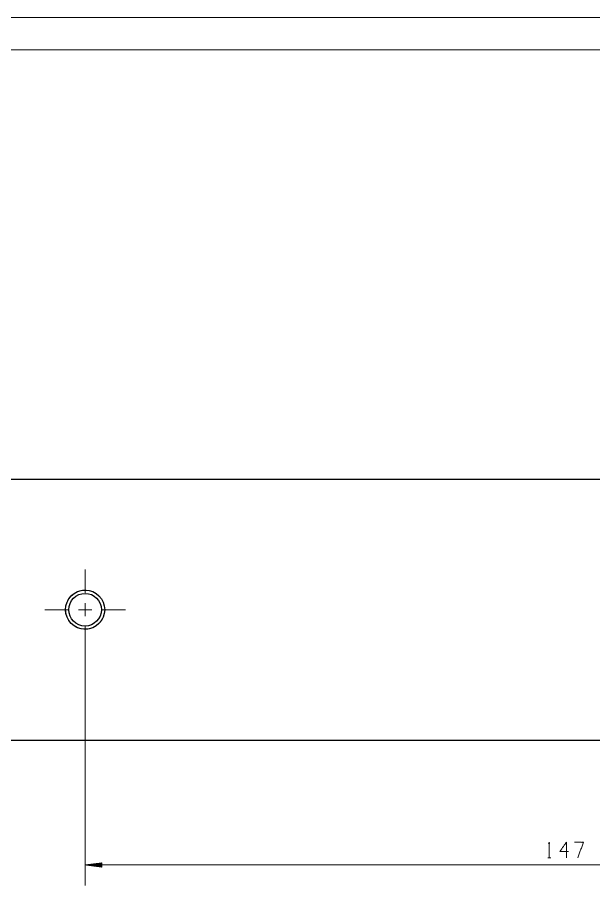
# Model space of a CAD drawing. Header units: millimetres. Extents: x 0 to 420, y 0 to 297.
# Drawn here: x 173 to 261.2, y 163.9 to 297 of the extents above; entities that cross this region are included whole.
import ezdxf

# ---------------------------------------------------------------- set-up
doc = ezdxf.new("R2010")
doc.units = ezdxf.units.MM
doc.layers.add('1', color=7, linetype='Continuous', true_color=0xffffff)

msp = doc.modelspace()

# ---------------------------------------------------------------- linework, layer by layer
at = {"layer": '1', "color": 132, "linetype": 'Continuous', "lineweight": 18}
for p, q in [((420, 297), (0, 297)), ((415, 292), (25, 292))]:
    msp.add_line(p, q, dxfattribs=at)
at = {"layer": '1', "color": 30, "linetype": 'Continuous', "lineweight": 25}
for p, q in [((159.28, 226.22), (345.36, 226.22)), ((159.28, 186.22), (345.36, 186.22))]:
    msp.add_line(p, q, dxfattribs=at)
at = {"layer": '1', "color": 252, "linetype": 'Continuous', "lineweight": 18}
for p, q in [((183.36, 208.81), (183.36, 212.39)), ((183.36, 205.21), (183.36, 207.22)), ((180.77, 206.22), (177.19, 206.22)), ((182.36, 206.22), (184.37, 206.22)), ((185.95, 206.22), (189.54, 206.22)), ((183.36, 203.63), (183.36, 200.04))]:
    msp.add_line(p, q, dxfattribs=at)
at = {"layer": '1', "color": 13, "linetype": 'Continuous', "lineweight": 18}
for p, q in [((183.36, 200.04), (183.36, 163.93)), ((185.9, 167.44), (183.36, 167.1)), ((183.36, 167.1), (185.9, 166.77)), ((330.36, 167.1), (183.36, 167.1)), ((185.9, 167.13), (183.56, 167.13)), ((185.9, 167.08), (183.56, 167.08)), ((185.9, 167.18), (183.94, 167.18)), ((185.9, 167.03), (183.94, 167.03)), ((185.9, 167.23), (184.33, 167.23)), ((185.9, 166.98), (184.33, 166.98)), ((185.9, 167.28), (184.71, 167.28)), ((185.9, 166.93), (184.71, 166.93)), ((185.9, 167.33), (185.1, 167.33)), ((185.9, 166.87), (185.1, 166.87)), ((185.9, 167.38), (185.49, 167.38)), ((185.9, 166.82), (185.49, 166.82)), ((185.9, 167.43), (185.87, 167.43)), ((185.9, 167.43), (185.87, 167.43)), ((185.9, 166.77), (185.87, 166.77)), ((185.9, 166.77), (185.87, 166.77)), ((185.9, 166.77), (185.9, 167.44))]:
    msp.add_line(p, q, dxfattribs=at)
at = {"layer": '1', "color": 95, "linetype": 'Continuous', "lineweight": 18}
msp.add_line((254.24, 168.2), (254.67, 168.2), dxfattribs=at)
at = {"layer": '1', "color": 30, "linetype": 'Continuous', "lineweight": 25}
for radius in [3, 2.5]:
    msp.add_circle((183.36, 206.22), radius, dxfattribs=at)
at = {"layer": '1', "color": 30, "linetype": 'Continuous', "lineweight": 13}
msp.add_arc((183.36, 206.22), 3, 75, 345, dxfattribs=at)
at = {"layer": '1', "color": 95, "linetype": 'Continuous', "lineweight": 18}
for points, knots in [([(254.31, 170.37), (254.46, 170.57), (254.46, 168.2)], [0, 0, 0.093491, 1, 1]), ([(257.4, 169.15), (256.06, 169.15), (257.07, 170.57), (257.07, 168.2)], [0, 0, 0.245869, 0.565295, 1, 1]), ([(258.83, 168.2), (259.68, 170.57), (258.34, 170.57)], [0, 0, 0.652467, 1, 1])]:
    msp.add_open_spline(points, degree=1, knots=knots, dxfattribs=at)

doc.saveas('drawing.dxf')
